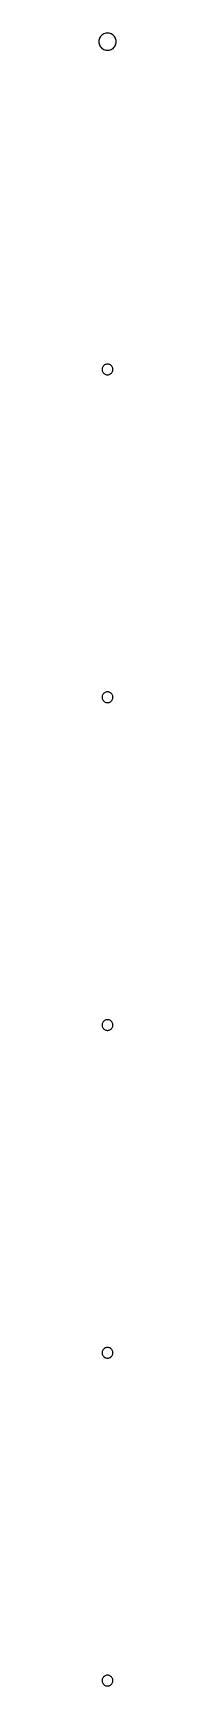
# Model space of a CAD drawing. Header units: metres. Extents: x -3 to 3, y -2 to 553.
import ezdxf

# ---------------------------------------------------------------- set-up
doc = ezdxf.new("R2010")
doc.units = ezdxf.units.M

msp = doc.modelspace()

# ---------------------------------------------------------------- linework, layer by layer
for p, q in [((-2.87712, 550.363), (-2.89999, 550)), ((-2.89999, 550), (-2.87712, 549.637)), ((-2.80888, 550.721), (-2.87712, 550.363)), ((-2.87712, 549.637), (-2.80888, 549.279)), ((-2.69635, 551.068), (-2.80888, 550.721)), ((-2.80888, 549.279), (-2.69635, 548.932)), ((-2.54128, 551.397), (-2.69635, 551.068)), ((-2.34615, 551.705), (-2.54128, 551.397)), ((-2.114, 551.985), (-2.34615, 551.705)), ((-1.84853, 552.234), (-2.114, 551.985)), ((-1.55389, 552.449), (-1.84853, 552.234)), ((-1.23476, 552.624), (-1.55389, 552.449)), ((-0.896149, 552.758), (-1.23476, 552.624)), ((-0.543396, 552.849), (-0.896149, 552.758)), ((-0.182083, 552.894), (-0.543396, 552.849)), ((0.182083, 552.894), (-0.182083, 552.894)), ((0.543396, 552.849), (0.182083, 552.894)), ((0.896149, 552.758), (0.543396, 552.849)), ((1.23476, 552.624), (0.896149, 552.758)), ((1.55389, 552.449), (1.23476, 552.624)), ((1.84853, 552.234), (1.55389, 552.449)), ((2.114, 551.985), (1.84853, 552.234)), ((2.34615, 551.705), (2.114, 551.985)), ((2.54128, 551.397), (2.34615, 551.705)), ((2.69635, 551.068), (2.54128, 551.397)), ((2.80888, 550.721), (2.69635, 551.068)), ((2.69635, 548.932), (2.80888, 549.279)), ((2.87712, 550.363), (2.80888, 550.721)), ((2.80888, 549.279), (2.87712, 549.637)), ((2.89999, 550), (2.87712, 550.363)), ((2.87712, 549.637), (2.89999, 550)), ((-2.69635, 548.932), (-2.54128, 548.603)), ((-2.54128, 548.603), (-2.34615, 548.295)), ((-2.34615, 548.295), (-2.114, 548.015)), ((-2.114, 548.015), (-1.84853, 547.766)), ((-1.84853, 547.766), (-1.55389, 547.551)), ((-1.55389, 547.551), (-1.23476, 547.376)), ((-1.23476, 547.376), (-0.896149, 547.242)), ((-0.896149, 547.242), (-0.543396, 547.151)), ((-0.543396, 547.151), (-0.182083, 547.106)), ((-0.182083, 547.106), (0.182083, 547.106)), ((0.182083, 547.106), (0.543396, 547.151)), ((0.543396, 547.151), (0.896149, 547.242)), ((0.896149, 547.242), (1.23476, 547.376)), ((1.23476, 547.376), (1.55389, 547.551)), ((1.55389, 547.551), (1.84853, 547.766)), ((1.84853, 547.766), (2.114, 548.015)), ((2.114, 548.015), (2.34615, 548.295)), ((2.34615, 548.295), (2.54128, 548.603)), ((2.54128, 548.603), (2.69635, 548.932)), ((-1.7858, 440.226), (-1.79999, 440)), ((-1.79999, 440), (-1.7858, 439.774)), ((-1.74344, 440.448), (-1.7858, 440.226)), ((-1.7858, 439.774), (-1.74344, 439.552)), ((-1.67358, 440.663), (-1.74344, 440.448)), ((-1.74344, 439.552), (-1.67358, 439.337)), ((-1.57735, 440.867), (-1.67358, 440.663)), ((-1.67358, 439.337), (-1.57735, 439.133)), ((-1.45622, 441.058), (-1.57735, 440.867)), ((-1.57735, 439.133), (-1.45622, 438.942)), ((-1.31213, 441.232), (-1.45622, 441.058)), ((-1.45622, 438.942), (-1.31213, 438.768)), ((-1.14735, 441.387), (-1.31213, 441.232)), ((-1.31213, 438.768), (-1.14735, 438.613)), ((-0.964478, 441.52), (-1.14735, 441.387)), ((-1.14735, 438.613), (-0.964478, 438.48)), ((-0.766388, 441.629), (-0.964478, 441.52)), ((-0.964478, 438.48), (-0.766388, 438.371)), ((-0.556229, 441.712), (-0.766388, 441.629)), ((-0.766388, 438.371), (-0.556229, 438.288)), ((-0.33728, 441.768), (-0.556229, 441.712)), ((-0.556229, 438.288), (-0.33728, 438.232)), ((-0.113022, 441.796), (-0.33728, 441.768)), ((-0.33728, 438.232), (-0.113022, 438.204)), ((0.113022, 441.796), (-0.113022, 441.796)), ((0.33728, 441.768), (0.113022, 441.796)), ((0.113022, 438.204), (0.33728, 438.232)), ((0.556229, 441.712), (0.33728, 441.768)), ((0.33728, 438.232), (0.556229, 438.288)), ((0.766388, 441.629), (0.556229, 441.712)), ((0.556229, 438.288), (0.766388, 438.371)), ((0.964478, 441.52), (0.766388, 441.629)), ((0.766388, 438.371), (0.964478, 438.48)), ((1.14735, 441.387), (0.964478, 441.52)), ((0.964478, 438.48), (1.14735, 438.613)), ((1.31213, 441.232), (1.14735, 441.387)), ((1.14735, 438.613), (1.31213, 438.768)), ((1.45622, 441.058), (1.31213, 441.232)), ((1.31213, 438.768), (1.45622, 438.942)), ((1.57735, 440.867), (1.45622, 441.058)), ((1.45622, 438.942), (1.57735, 439.133)), ((1.67358, 440.663), (1.57735, 440.867)), ((1.57735, 439.133), (1.67358, 439.337)), ((1.74344, 440.448), (1.67358, 440.663)), ((1.67358, 439.337), (1.74344, 439.552)), ((1.7858, 440.226), (1.74344, 440.448)), ((1.74344, 439.552), (1.7858, 439.774)), ((1.79999, 440), (1.7858, 440.226)), ((1.7858, 439.774), (1.79999, 440)), ((-0.113022, 438.204), (0.113022, 438.204)), ((-1.7858, 330.226), (-1.79999, 330)), ((-1.79999, 330), (-1.7858, 329.774)), ((-1.74344, 330.448), (-1.7858, 330.226)), ((-1.7858, 329.774), (-1.74344, 329.552)), ((-1.67358, 330.663), (-1.74344, 330.448)), ((-1.74344, 329.552), (-1.67358, 329.337)), ((-1.57735, 330.867), (-1.67358, 330.663)), ((-1.67358, 329.337), (-1.57735, 329.133)), ((-1.45622, 331.058), (-1.57735, 330.867)), ((-1.57735, 329.133), (-1.45622, 328.942)), ((-1.31213, 331.232), (-1.45622, 331.058)), ((-1.45622, 328.942), (-1.31213, 328.768)), ((-1.14735, 331.387), (-1.31213, 331.232)), ((-1.31213, 328.768), (-1.14735, 328.613)), ((-0.964478, 331.52), (-1.14735, 331.387)), ((-1.14735, 328.613), (-0.964478, 328.48)), ((-0.766388, 331.629), (-0.964478, 331.52)), ((-0.964478, 328.48), (-0.766388, 328.371)), ((-0.556229, 331.712), (-0.766388, 331.629)), ((-0.766388, 328.371), (-0.556229, 328.288)), ((-0.33728, 331.768), (-0.556229, 331.712)), ((-0.556229, 328.288), (-0.33728, 328.232)), ((-0.113022, 331.796), (-0.33728, 331.768)), ((-0.33728, 328.232), (-0.113022, 328.204)), ((0.113022, 331.796), (-0.113022, 331.796)), ((-0.113022, 328.204), (0.113022, 328.204)), ((0.33728, 331.768), (0.113022, 331.796)), ((0.113022, 328.204), (0.33728, 328.232)), ((0.556229, 331.712), (0.33728, 331.768)), ((0.33728, 328.232), (0.556229, 328.288)), ((0.766388, 331.629), (0.556229, 331.712)), ((0.556229, 328.288), (0.766388, 328.371)), ((0.964478, 331.52), (0.766388, 331.629)), ((0.766388, 328.371), (0.964478, 328.48)), ((1.14735, 331.387), (0.964478, 331.52)), ((0.964478, 328.48), (1.14735, 328.613)), ((1.31213, 331.232), (1.14735, 331.387)), ((1.14735, 328.613), (1.31213, 328.768)), ((1.45622, 331.058), (1.31213, 331.232)), ((1.31213, 328.768), (1.45622, 328.942)), ((1.57735, 330.867), (1.45622, 331.058)), ((1.45622, 328.942), (1.57735, 329.133)), ((1.67358, 330.663), (1.57735, 330.867)), ((1.57735, 329.133), (1.67358, 329.337)), ((1.74344, 330.448), (1.67358, 330.663)), ((1.67358, 329.337), (1.74344, 329.552)), ((1.7858, 330.226), (1.74344, 330.448)), ((1.74344, 329.552), (1.7858, 329.774)), ((1.79999, 330), (1.7858, 330.226)), ((1.7858, 329.774), (1.79999, 330)), ((-1.7858, 220.226), (-1.79999, 220)), ((-1.79999, 220), (-1.7858, 219.774)), ((-1.74344, 220.448), (-1.7858, 220.226)), ((-1.7858, 219.774), (-1.74344, 219.552)), ((-1.67358, 220.663), (-1.74344, 220.448)), ((-1.74344, 219.552), (-1.67358, 219.337)), ((-1.57735, 220.867), (-1.67358, 220.663)), ((-1.67358, 219.337), (-1.57735, 219.133)), ((-1.45622, 221.058), (-1.57735, 220.867)), ((-1.57735, 219.133), (-1.45622, 218.942)), ((-1.31213, 221.232), (-1.45622, 221.058)), ((-1.45622, 218.942), (-1.31213, 218.768)), ((-1.14735, 221.387), (-1.31213, 221.232)), ((-1.31213, 218.768), (-1.14735, 218.613)), ((-0.964478, 221.52), (-1.14735, 221.387)), ((-1.14735, 218.613), (-0.964478, 218.48)), ((-0.766388, 221.629), (-0.964478, 221.52)), ((-0.964478, 218.48), (-0.766388, 218.371)), ((-0.556229, 221.712), (-0.766388, 221.629)), ((-0.766388, 218.371), (-0.556229, 218.288)), ((-0.33728, 221.768), (-0.556229, 221.712)), ((-0.556229, 218.288), (-0.33728, 218.232)), ((-0.113022, 221.796), (-0.33728, 221.768)), ((-0.33728, 218.232), (-0.113022, 218.204)), ((0.113022, 221.796), (-0.113022, 221.796)), ((-0.113022, 218.204), (0.113022, 218.204)), ((0.33728, 221.768), (0.113022, 221.796)), ((0.113022, 218.204), (0.33728, 218.232)), ((0.556229, 221.712), (0.33728, 221.768)), ((0.33728, 218.232), (0.556229, 218.288)), ((0.766388, 221.629), (0.556229, 221.712)), ((0.556229, 218.288), (0.766388, 218.371)), ((0.964478, 221.52), (0.766388, 221.629)), ((0.766388, 218.371), (0.964478, 218.48)), ((1.14735, 221.387), (0.964478, 221.52)), ((0.964478, 218.48), (1.14735, 218.613)), ((1.31213, 221.232), (1.14735, 221.387)), ((1.14735, 218.613), (1.31213, 218.768)), ((1.45622, 221.058), (1.31213, 221.232)), ((1.31213, 218.768), (1.45622, 218.942)), ((1.57735, 220.867), (1.45622, 221.058)), ((1.45622, 218.942), (1.57735, 219.133)), ((1.67358, 220.663), (1.57735, 220.867)), ((1.57735, 219.133), (1.67358, 219.337)), ((1.74344, 220.448), (1.67358, 220.663)), ((1.67358, 219.337), (1.74344, 219.552)), ((1.7858, 220.226), (1.74344, 220.448)), ((1.74344, 219.552), (1.7858, 219.774)), ((1.79999, 220), (1.7858, 220.226)), ((1.7858, 219.774), (1.79999, 220)), ((-1.45622, 111.058), (-1.57735, 110.867)), ((-1.31213, 111.232), (-1.45622, 111.058)), ((-1.14735, 111.387), (-1.31213, 111.232)), ((-0.964478, 111.52), (-1.14735, 111.387)), ((-0.766388, 111.629), (-0.964478, 111.52)), ((-0.556229, 111.712), (-0.766388, 111.629)), ((-0.33728, 111.768), (-0.556229, 111.712)), ((-0.113022, 111.796), (-0.33728, 111.768)), ((0.113022, 111.796), (-0.113022, 111.796)), ((0.33728, 111.768), (0.113022, 111.796)), ((0.556229, 111.712), (0.33728, 111.768)), ((0.766388, 111.629), (0.556229, 111.712)), ((0.964478, 111.52), (0.766388, 111.629)), ((1.14735, 111.387), (0.964478, 111.52)), ((1.31213, 111.232), (1.14735, 111.387)), ((1.45622, 111.058), (1.31213, 111.232)), ((1.57735, 110.867), (1.45622, 111.058)), ((-1.7858, 110.226), (-1.79999, 110)), ((-1.79999, 110), (-1.7858, 109.774)), ((-1.74344, 110.448), (-1.7858, 110.226)), ((-1.7858, 109.774), (-1.74344, 109.552)), ((-1.67358, 110.663), (-1.74344, 110.448)), ((-1.74344, 109.552), (-1.67358, 109.337)), ((-1.57735, 110.867), (-1.67358, 110.663)), ((-1.67358, 109.337), (-1.57735, 109.133)), ((-1.57735, 109.133), (-1.45622, 108.942)), ((-1.45622, 108.942), (-1.31213, 108.768)), ((-1.31213, 108.768), (-1.14735, 108.613)), ((-1.14735, 108.613), (-0.964478, 108.48)), ((-0.964478, 108.48), (-0.766388, 108.371)), ((-0.766388, 108.371), (-0.556229, 108.288)), ((-0.556229, 108.288), (-0.33728, 108.232)), ((-0.33728, 108.232), (-0.113022, 108.204)), ((-0.113022, 108.204), (0.113022, 108.204)), ((0.113022, 108.204), (0.33728, 108.232)), ((0.33728, 108.232), (0.556229, 108.288)), ((0.556229, 108.288), (0.766388, 108.371)), ((0.766388, 108.371), (0.964478, 108.48)), ((0.964478, 108.48), (1.14735, 108.613)), ((1.14735, 108.613), (1.31213, 108.768)), ((1.31213, 108.768), (1.45622, 108.942)), ((1.45622, 108.942), (1.57735, 109.133)), ((1.67358, 110.663), (1.57735, 110.867)), ((1.57735, 109.133), (1.67358, 109.337)), ((1.74344, 110.448), (1.67358, 110.663)), ((1.67358, 109.337), (1.74344, 109.552)), ((1.7858, 110.226), (1.74344, 110.448)), ((1.74344, 109.552), (1.7858, 109.774)), ((1.79999, 110), (1.7858, 110.226)), ((1.7858, 109.774), (1.79999, 110)), ((-1.7858, 0.225586), (-1.79999, 0)), ((-1.79999, 0), (-1.7858, -0.225586)), ((-1.74344, 0.447632), (-1.7858, 0.225586)), ((-1.67358, 0.662613), (-1.74344, 0.447632)), ((-1.57735, 0.867142), (-1.67358, 0.662613)), ((-1.45622, 1.058), (-1.57735, 0.867142)), ((-1.31213, 1.23218), (-1.45622, 1.058)), ((-1.14735, 1.38692), (-1.31213, 1.23218)), ((-0.964478, 1.51978), (-1.14735, 1.38692)), ((-0.766388, 1.62868), (-0.964478, 1.51978)), ((-0.556229, 1.7119), (-0.766388, 1.62868)), ((-0.33728, 1.76811), (-0.556229, 1.7119)), ((-0.113022, 1.79645), (-0.33728, 1.76811)), ((0.113022, 1.79645), (-0.113022, 1.79645)), ((0.33728, 1.76811), (0.113022, 1.79645)), ((0.556229, 1.7119), (0.33728, 1.76811)), ((0.766388, 1.62868), (0.556229, 1.7119)), ((0.964478, 1.51978), (0.766388, 1.62868)), ((1.14735, 1.38692), (0.964478, 1.51978)), ((1.31213, 1.23218), (1.14735, 1.38692)), ((1.45622, 1.058), (1.31213, 1.23218)), ((1.57735, 0.867142), (1.45622, 1.058)), ((1.67358, 0.662613), (1.57735, 0.867142)), ((1.74344, 0.447632), (1.67358, 0.662613)), ((1.7858, 0.225586), (1.74344, 0.447632)), ((1.79999, 0), (1.7858, 0.225586)), ((1.7858, -0.225586), (1.79999, 0)), ((-1.7858, -0.225586), (-1.74344, -0.447632)), ((-1.74344, -0.447632), (-1.67358, -0.662613)), ((-1.67358, -0.662613), (-1.57735, -0.867142)), ((-1.57735, -0.867142), (-1.45622, -1.058)), ((-1.45622, -1.058), (-1.31213, -1.23218)), ((-1.31213, -1.23218), (-1.14735, -1.38692)), ((-1.14735, -1.38692), (-0.964478, -1.51978)), ((-0.964478, -1.51978), (-0.766388, -1.62868)), ((-0.766388, -1.62868), (-0.556229, -1.7119)), ((-0.556229, -1.7119), (-0.33728, -1.76811)), ((-0.33728, -1.76811), (-0.113022, -1.79645)), ((-0.113022, -1.79645), (0.113022, -1.79645)), ((0.113022, -1.79645), (0.33728, -1.76811)), ((0.33728, -1.76811), (0.556229, -1.7119)), ((0.556229, -1.7119), (0.766388, -1.62868)), ((0.766388, -1.62868), (0.964478, -1.51978)), ((0.964478, -1.51978), (1.14735, -1.38692)), ((1.14735, -1.38692), (1.31213, -1.23218)), ((1.31213, -1.23218), (1.45622, -1.058)), ((1.45622, -1.058), (1.57735, -0.867142)), ((1.57735, -0.867142), (1.67358, -0.662613)), ((1.67358, -0.662613), (1.74344, -0.447632)), ((1.74344, -0.447632), (1.7858, -0.225586))]:
    msp.add_line(p, q)

doc.saveas('drawing.dxf')
